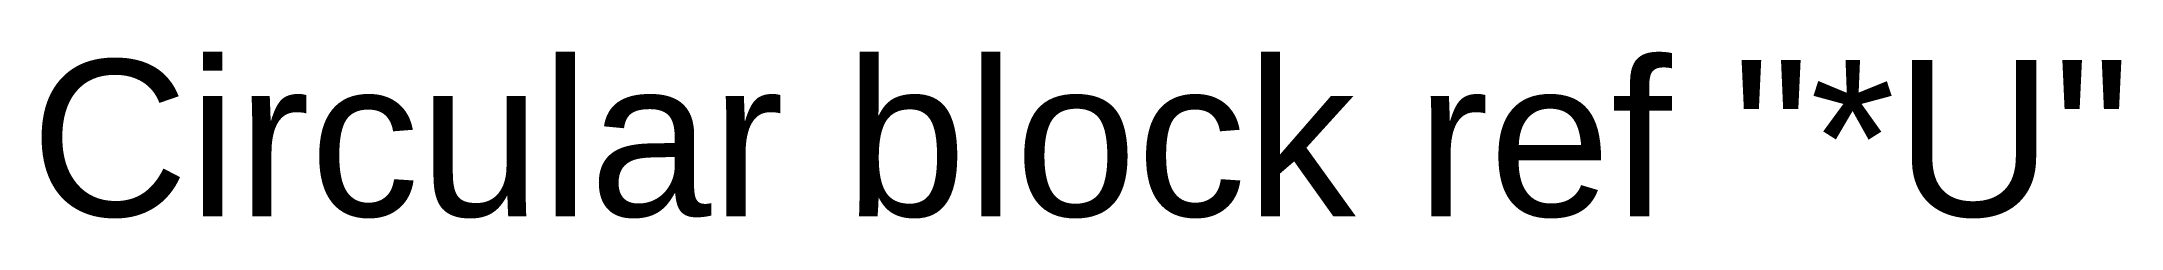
# Model space of a CAD drawing. Header units: millimetres. Extents: x 71 to 1853844, y -14 to 71211.
# Drawn here: x 71 to 13352, y -14 to 1053 of the extents above.
import ezdxf

# ---------------------------------------------------------------- set-up
doc = ezdxf.new("R2010")
doc.units = ezdxf.units.MM
doc.header["$LTSCALE"] = 1000
doc.header["$MEASUREMENT"] = 0
doc.linetypes.add('CENTER2', pattern=[1.125, 0.75, -0.125, 0.125, -0.125])
for name, color, linetype in [('CDC.01.AXIS', 160, 'CENTER2'), ('CDC.02.DIM', 1, 'CONTINUOUS'), ('CDC.03.BORDER', 3, 'CONTINUOUS'), ('CDC.11.NOTE', 8, 'CONTINUOUS')]:
    doc.layers.add(name, color=color, linetype=linetype)
doc.styles.add('ARIAL', font='arial.ttf', dxfattribs={"width": 0.6})

# ---------------------------------------------------------------- blocks, each defined once
blk = doc.blocks.new('*U3')
at = {"layer": 'CDC.03.BORDER', "style": 'ARIAL'}
blk.add_text('Circular block ref "*U"', height=1000, dxfattribs=at).set_placement((0, 0))
blk = doc.blocks.new('*U4')
at = {"layer": 'CDC.03.BORDER', "style": 'ARIAL'}
blk.add_text('Circular block ref "*U"', height=1000, dxfattribs=at).set_placement((0, 0))
blk = doc.blocks.new('*U5')
at = {"layer": 'CDC.03.BORDER', "style": 'ARIAL'}
blk.add_text('Circular block ref "*U"', height=1000, dxfattribs=at).set_placement((0, 0))
blk = doc.blocks.new('*U6')
at = {"layer": 'CDC.03.BORDER', "style": 'ARIAL'}
blk.add_text('Circular block ref "*U"', height=1000, dxfattribs=at).set_placement((0, 0))
blk = doc.blocks.new('*U8')
at = {"layer": 'CDC.11.NOTE', "style": 'ARIAL'}
blk.add_text('Circular block ref "*U"', height=1000, dxfattribs=at).set_placement((0, 0))
blk = doc.blocks.new('*U9')
at = {"layer": 'CDC.11.NOTE', "style": 'ARIAL'}
blk.add_text('Circular block ref "*U"', height=1000, dxfattribs=at).set_placement((0, 0))
blk = doc.blocks.new('*U10')
at = {"layer": 'CDC.11.NOTE', "style": 'ARIAL'}
blk.add_text('Circular block ref "*U"', height=1000, dxfattribs=at).set_placement((0, 0))
blk = doc.blocks.new('*U11')
at = {"layer": 'CDC.11.NOTE', "style": 'ARIAL'}
blk.add_text('Circular block ref "*U"', height=1000, dxfattribs=at).set_placement((0, 0))
blk = doc.blocks.new('*U12')
at = {"layer": 'CDC.11.NOTE', "style": 'ARIAL'}
blk.add_text('Circular block ref "*U"', height=1000, dxfattribs=at).set_placement((0, 0))
blk = doc.blocks.new('*U13')
at = {"layer": 'CDC.11.NOTE', "style": 'ARIAL'}
blk.add_text('Circular block ref "*U"', height=1000, dxfattribs=at).set_placement((0, 0))
blk = doc.blocks.new('*U14')
at = {"layer": 'CDC.11.NOTE', "style": 'ARIAL'}
blk.add_text('Circular block ref "*U"', height=1000, dxfattribs=at).set_placement((0, 0))
blk = doc.blocks.new('*U15')
at = {"layer": 'CDC.11.NOTE', "style": 'ARIAL'}
blk.add_text('Circular block ref "*U"', height=1000, dxfattribs=at).set_placement((0, 0))
blk = doc.blocks.new('*U16')
at = {"layer": 'CDC.11.NOTE', "style": 'ARIAL'}
blk.add_text('Circular block ref "*U"', height=1000, dxfattribs=at).set_placement((0, 0))
blk = doc.blocks.new('*U17')
at = {"layer": 'CDC.11.NOTE', "style": 'ARIAL'}
blk.add_text('Circular block ref "*U"', height=1000, dxfattribs=at).set_placement((0, 0))
blk = doc.blocks.new('*U18')
at = {"layer": 'CDC.11.NOTE', "style": 'ARIAL'}
blk.add_text('Circular block ref "*U"', height=1000, dxfattribs=at).set_placement((0, 0))
blk = doc.blocks.new('*U19')
at = {"layer": 'CDC.11.NOTE', "style": 'ARIAL'}
blk.add_text('Circular block ref "*U"', height=1000, dxfattribs=at).set_placement((0, 0))
blk = doc.blocks.new('*U20')
at = {"layer": 'CDC.11.NOTE', "style": 'ARIAL'}
blk.add_text('Circular block ref "*U"', height=1000, dxfattribs=at).set_placement((0, 0))
blk = doc.blocks.new('*U21')
at = {"layer": 'CDC.11.NOTE', "style": 'ARIAL'}
blk.add_text('Circular block ref "*U"', height=1000, dxfattribs=at).set_placement((0, 0))
blk = doc.blocks.new('*U22')
at = {"layer": 'CDC.11.NOTE', "style": 'ARIAL'}
blk.add_text('Circular block ref "*U"', height=1000, dxfattribs=at).set_placement((0, 0))
blk = doc.blocks.new('*U23')
at = {"layer": 'CDC.11.NOTE', "style": 'ARIAL'}
blk.add_text('Circular block ref "*U"', height=1000, dxfattribs=at).set_placement((0, 0))
blk = doc.blocks.new('*U338')
at = {"layer": 'CDC.01.AXIS', "style": 'ARIAL'}
blk.add_text('Circular block ref "*U"', height=1000, dxfattribs=at).set_placement((0, 0))
blk = doc.blocks.new('*U339')
at = {"layer": 'CDC.01.AXIS', "style": 'ARIAL'}
blk.add_text('Circular block ref "*U"', height=1000, dxfattribs=at).set_placement((0, 0))
blk = doc.blocks.new('*U340')
at = {"layer": 'CDC.01.AXIS', "style": 'ARIAL'}
blk.add_text('Circular block ref "*U"', height=1000, dxfattribs=at).set_placement((0, 0))
blk = doc.blocks.new('*U341')
at = {"layer": 'CDC.01.AXIS', "style": 'ARIAL'}
blk.add_text('Circular block ref "*U"', height=1000, dxfattribs=at).set_placement((0, 0))
blk = doc.blocks.new('*U377')
at = {"layer": 'CDC.02.DIM', "style": 'ARIAL'}
blk.add_text('Circular block ref "*U"', height=1000, dxfattribs=at).set_placement((0, 0))
blk = doc.blocks.new('*U378')
at = {"layer": 'CDC.02.DIM', "style": 'ARIAL'}
blk.add_text('Circular block ref "*U"', height=1000, dxfattribs=at).set_placement((0, 0))
blk = doc.blocks.new('*U379')
at = {"layer": 'CDC.02.DIM', "style": 'ARIAL'}
blk.add_text('Circular block ref "*U"', height=1000, dxfattribs=at).set_placement((0, 0))
blk = doc.blocks.new('*U380')
at = {"layer": 'CDC.02.DIM', "style": 'ARIAL'}
blk.add_text('Circular block ref "*U"', height=1000, dxfattribs=at).set_placement((0, 0))
blk = doc.blocks.new('*U381')
at = {"layer": 'CDC.02.DIM', "style": 'ARIAL'}
blk.add_text('Circular block ref "*U"', height=1000, dxfattribs=at).set_placement((0, 0))
blk = doc.blocks.new('*U382')
at = {"layer": 'CDC.02.DIM', "style": 'ARIAL'}
blk.add_text('Circular block ref "*U"', height=1000, dxfattribs=at).set_placement((0, 0))
blk = doc.blocks.new('*U383')
at = {"layer": 'CDC.02.DIM', "style": 'ARIAL'}
blk.add_text('Circular block ref "*U"', height=1000, dxfattribs=at).set_placement((0, 0))
blk = doc.blocks.new('*U384')
at = {"layer": 'CDC.02.DIM', "style": 'ARIAL'}
blk.add_text('Circular block ref "*U"', height=1000, dxfattribs=at).set_placement((0, 0))
blk = doc.blocks.new('*U385')
at = {"layer": 'CDC.02.DIM', "style": 'ARIAL'}
blk.add_text('Circular block ref "*U"', height=1000, dxfattribs=at).set_placement((0, 0))
blk = doc.blocks.new('*U386')
at = {"layer": 'CDC.02.DIM', "style": 'ARIAL'}
blk.add_text('Circular block ref "*U"', height=1000, dxfattribs=at).set_placement((0, 0))
blk = doc.blocks.new('*U387')
at = {"layer": 'CDC.02.DIM', "style": 'ARIAL'}
blk.add_text('Circular block ref "*U"', height=1000, dxfattribs=at).set_placement((0, 0))
blk = doc.blocks.new('*U388')
at = {"layer": 'CDC.02.DIM', "style": 'ARIAL'}
blk.add_text('Circular block ref "*U"', height=1000, dxfattribs=at).set_placement((0, 0))

msp = doc.modelspace()

# ---------------------------------------------------------------- block references
at = {"layer": 'CDC.01.AXIS'}
for name in ['*U338', '*U339', '*U340', '*U341']:
    msp.add_blockref(name, (0, 0), dxfattribs=at)
at = {"layer": 'CDC.02.DIM'}
for name in ['*U377', '*U378', '*U379', '*U380', '*U381', '*U382', '*U383', '*U384', '*U385', '*U386', '*U387', '*U388']:
    msp.add_blockref(name, (0, 0), dxfattribs=at)
at = {"layer": 'CDC.03.BORDER'}
for name in ['*U3', '*U4', '*U5', '*U6']:
    msp.add_blockref(name, (0, 0), dxfattribs=at)
at = {"layer": 'CDC.11.NOTE'}
for name in ['*U8', '*U9', '*U10', '*U11', '*U12', '*U13', '*U14', '*U15', '*U16', '*U17', '*U18', '*U19', '*U20', '*U21', '*U22', '*U23']:
    msp.add_blockref(name, (0, 0), dxfattribs=at)

doc.saveas('drawing.dxf')
